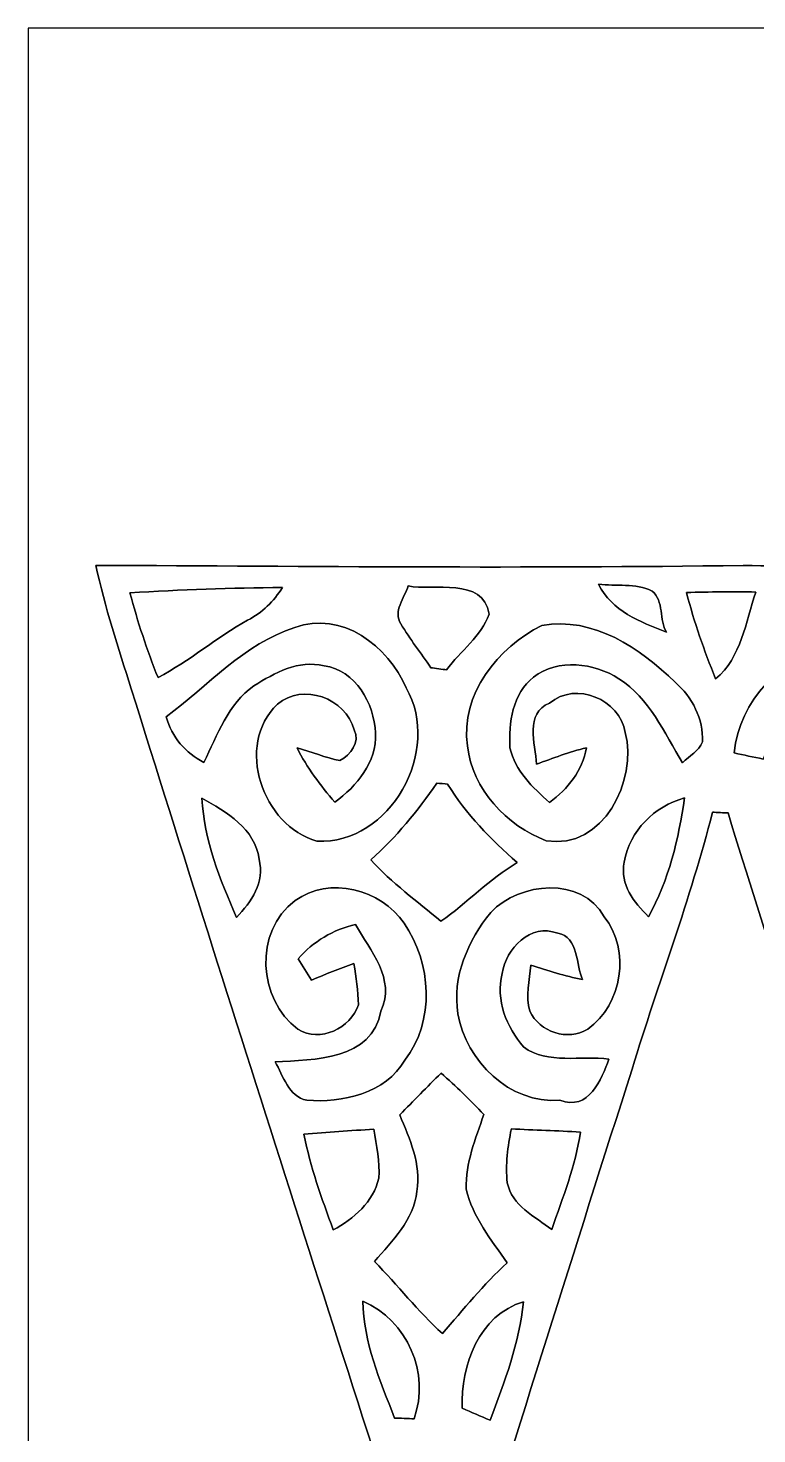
# Model space of a CAD drawing. Header units: centimetres. Extents: x -16.8 to 16.8, y -16.7 to 16.7.
# Drawn here: x -16.77 to -11.6, y 6.68 to 16.67 of the extents above; entities that cross this region are included whole.
import ezdxf

# ---------------------------------------------------------------- set-up
doc = ezdxf.new("R2010")
doc.units = ezdxf.units.CM
doc.header["$MEASUREMENT"] = 0
doc.layers.add('Layer 1', color=7, linetype='Continuous')

msp = doc.modelspace()

# ---------------------------------------------------------------- linework, layer by layer
at = {"layer": 'Layer 1', "color": 7}
for points, knots in [([(-16.77458, 16.66875), (-16.77458, 16.66875), (16.77458, 16.66875), (16.77458, 16.66875), (16.77458, 16.66875), (16.77458, 16.66875), (16.77458, -16.66875), (16.77458, -16.66875), (16.77458, -16.66875), (16.77458, -16.66875), (-16.77458, -16.66875), (-16.77458, -16.66875), (-16.77458, -16.66875), (-16.77458, -16.66875), (-16.77458, 16.66875), (-16.77458, 16.66875), (-16.77458, 16.66875), (-16.77458, 16.66875), (-16.77458, 16.66875), (-16.77458, 16.66875)], [0, 0, 0, 0, 0.1666667, 0.1666667, 0.1666667, 0.1666667, 0.3333333, 0.3333333, 0.3333333, 0.3333333, 0.5, 0.5, 0.5, 0.5, 0.6666667, 0.6666667, 0.6666667, 0.6666667, 1, 1, 1, 1]), ([(-7.87294, 12.85593), (-8.47725, 12.84817), (-9.08121, 12.80724), (-9.68481, 12.84817), (-9.68481, 12.84817), (-10.35509, 12.82629), (-11.02536, 12.84182), (-11.69529, 12.84993), (-11.69529, 12.84993), (-13.22881, 12.82912), (-14.76163, 12.84358), (-16.29481, 12.85099), (-16.29481, 12.85099), (-16.22743, 12.55395), (-16.135, 12.26326), (-16.04222, 11.97328), (-16.04222, 11.97328), (-15.32255, 9.66964), (-14.58489, 7.37235), (-13.84441, 5.07541), (-13.84441, 5.07541), (-13.78162, 5.19359), (-13.74105, 5.32201), (-13.69907, 5.4483), (-13.69907, 5.4483), (-13.28561, 6.72006), (-12.89368, 7.99818), (-12.48481, 9.27135), (-12.48481, 9.27135), (-12.29924, 9.88131), (-12.07135, 10.47821), (-11.91366, 11.09663), (-11.91366, 11.09663), (-11.88579, 11.09521), (-11.83076, 11.09274), (-11.80324, 11.09133), (-11.80324, 11.09133), (-11.53724, 10.2048), (-11.23139, 9.33132), (-10.96186, 8.4455), (-10.96186, 8.4455), (-10.6172, 7.33002), (-10.23514, 6.22512), (-9.92293, 5.10011), (-9.92293, 5.10011), (-9.90036, 5.10011), (-9.8552, 5.10011), (-9.83262, 5.10046), (-9.83262, 5.10046), (-9.24807, 7.11129), (-8.5531, 9.08826), (-7.95126, 11.09416), (-7.95126, 11.09416), (-7.92551, 11.09451), (-7.87365, 11.09451), (-7.84789, 11.09486), (-7.84789, 11.09486), (-7.34624, 9.54546), (-6.86118, 7.99042), (-6.36799, 6.43819), (-6.36799, 6.43819), (-6.23429, 5.99264), (-6.05543, 5.55978), (-5.969, 5.10081), (-5.969, 5.10081), (-5.94607, 5.10046), (-5.90091, 5.10011), (-5.87798, 5.10011), (-5.87798, 5.10011), (-5.39115, 6.78533), (-4.80307, 8.43915), (-4.29683, 10.11872), (-4.29683, 10.11872), (-4.19206, 10.46127), (-4.07882, 10.80206), (-3.93347, 11.13014), (-3.93347, 11.13014), (-3.70734, 10.64225), (-3.5874, 10.11555), (-3.41418, 9.60861), (-3.41418, 9.60861), (-2.95451, 8.09942), (-2.43523, 6.60929), (-1.98543, 5.09764), (-1.98543, 5.09764), (-1.96462, 5.0987), (-1.92264, 5.10081), (-1.90147, 5.10187), (-1.90147, 5.10187), (-1.81081, 5.55872), (-1.65418, 5.99757), (-1.50107, 6.43608), (-1.50107, 6.43608), (-1.01318, 7.98407), (-0.52211, 9.53064), (-0.03457, 11.07863), (-0.03457, 11.07863), (0.00423, 11.08498), (0.04339, 11.09098), (0.08255, 11.09698), (0.08255, 11.09698), (0.67874, 9.08826), (1.37336, 7.10988), (1.96815, 5.10046), (1.96815, 5.10046), (1.98896, 5.10046), (2.02988, 5.10081), (2.05034, 5.10081), (2.05034, 5.10081), (2.18899, 5.71112), (2.42358, 6.29356), (2.60174, 6.89257), (2.60174, 6.89257), (3.03071, 8.29804), (3.50097, 9.69045), (3.92959, 11.09592), (3.92959, 11.09592), (3.95676, 11.09486), (4.01108, 11.0931), (4.03825, 11.09204), (4.03825, 11.09204), (4.65455, 9.09179), (5.32765, 7.10847), (5.91996, 5.10117), (5.91996, 5.10117), (5.94113, 5.10117), (5.98276, 5.10081), (6.00393, 5.10081), (6.00393, 5.10081), (6.59059, 7.11059), (7.28733, 9.08685), (7.88564, 11.0931), (7.88564, 11.0931), (7.91104, 11.09274), (7.96219, 11.09239), (7.98759, 11.09239), (7.98759, 11.09239), (8.5725, 9.32427), (9.10625, 7.53921), (9.69045, 5.77074), (9.69045, 5.77074), (9.76806, 5.55237), (9.81886, 5.32624), (9.87107, 5.10011), (9.87107, 5.10011), (9.89224, 5.10046), (9.93493, 5.10117), (9.95609, 5.10152), (9.95609, 5.10152), (10.56146, 7.10706), (11.24656, 9.08861), (11.84381, 11.09663), (11.84381, 11.09663), (11.88156, 11.09098), (11.92001, 11.08498), (11.95881, 11.07863), (11.95881, 11.07863), (12.59417, 9.07274), (13.22035, 7.06296), (13.8811, 5.06518), (13.8811, 5.06518), (14.63534, 7.32719), (15.33631, 9.60684), (16.06021, 11.87838), (16.06021, 11.87838), (16.15581, 12.20999), (16.31209, 12.52714), (16.33714, 12.87568), (16.33714, 12.87568), (16.25212, 12.86157), (16.16745, 12.84499), (16.08173, 12.84429), (16.08173, 12.84429), (14.00845, 12.84922), (11.93447, 12.82665), (9.8612, 12.84534), (9.8612, 12.84534), (8.88541, 12.82488), (7.90892, 12.86651), (6.93314, 12.83017), (6.93314, 12.83017), (6.25546, 12.87286), (5.57883, 12.80654), (4.90149, 12.84358), (4.90149, 12.84358), (4.01955, 12.86651), (3.13725, 12.81818), (2.25566, 12.84534), (2.25566, 12.84534), (0.66358, 12.82136), (-0.93028, 12.86439), (-2.52236, 12.83017), (-2.52236, 12.83017), (-4.30601, 12.87321), (-6.08965, 12.8083), (-7.87294, 12.85593), (-7.87294, 12.85593), (-7.87294, 12.85593), (-7.87294, 12.85593), (-7.87294, 12.85593)], [0, 0, 0, 0, 0.0196078, 0.0196078, 0.0196078, 0.0196078, 0.0392157, 0.0392157, 0.0392157, 0.0392157, 0.0588235, 0.0588235, 0.0588235, 0.0588235, 0.0784314, 0.0784314, 0.0784314, 0.0784314, 0.0980392, 0.0980392, 0.0980392, 0.0980392, 0.1176471, 0.1176471, 0.1176471, 0.1176471, 0.1372549, 0.1372549, 0.1372549, 0.1372549, 0.1568627, 0.1568627, 0.1568627, 0.1568627, 0.1764706, 0.1764706, 0.1764706, 0.1764706, 0.1960784, 0.1960784, 0.1960784, 0.1960784, 0.2156863, 0.2156863, 0.2156863, 0.2156863, 0.2352941, 0.2352941, 0.2352941, 0.2352941, 0.254902, 0.254902, 0.254902, 0.254902, 0.2745098, 0.2745098, 0.2745098, 0.2745098, 0.2941176, 0.2941176, 0.2941176, 0.2941176, 0.3137255, 0.3137255, 0.3137255, 0.3137255, 0.3333333, 0.3333333, 0.3333333, 0.3333333, 0.3529412, 0.3529412, 0.3529412, 0.3529412, 0.372549, 0.372549, 0.372549, 0.372549, 0.3921569, 0.3921569, 0.3921569, 0.3921569, 0.4117647, 0.4117647, 0.4117647, 0.4117647, 0.4313725, 0.4313725, 0.4313725, 0.4313725, 0.4509804, 0.4509804, 0.4509804, 0.4509804, 0.4705882, 0.4705882, 0.4705882, 0.4705882, 0.4901961, 0.4901961, 0.4901961, 0.4901961, 0.5098039, 0.5098039, 0.5098039, 0.5098039, 0.5294118, 0.5294118, 0.5294118, 0.5294118, 0.5490196, 0.5490196, 0.5490196, 0.5490196, 0.5686275, 0.5686275, 0.5686275, 0.5686275, 0.5882353, 0.5882353, 0.5882353, 0.5882353, 0.6078431, 0.6078431, 0.6078431, 0.6078431, 0.627451, 0.627451, 0.627451, 0.627451, 0.6470588, 0.6470588, 0.6470588, 0.6470588, 0.6666667, 0.6666667, 0.6666667, 0.6666667, 0.6862745, 0.6862745, 0.6862745, 0.6862745, 0.7058824, 0.7058824, 0.7058824, 0.7058824, 0.7254902, 0.7254902, 0.7254902, 0.7254902, 0.745098, 0.745098, 0.745098, 0.745098, 0.7647059, 0.7647059, 0.7647059, 0.7647059, 0.7843137, 0.7843137, 0.7843137, 0.7843137, 0.8039216, 0.8039216, 0.8039216, 0.8039216, 0.8235294, 0.8235294, 0.8235294, 0.8235294, 0.8431373, 0.8431373, 0.8431373, 0.8431373, 0.8627451, 0.8627451, 0.8627451, 0.8627451, 0.8823529, 0.8823529, 0.8823529, 0.8823529, 0.9019608, 0.9019608, 0.9019608, 0.9019608, 0.9215686, 0.9215686, 0.9215686, 0.9215686, 0.9411765, 0.9411765, 0.9411765, 0.9411765, 0.9607843, 0.9607843, 0.9607843, 0.9607843, 1, 1, 1, 1]), ([(-16.05174, 12.65555), (-15.6912, 12.67883), (-15.32996, 12.69083), (-14.96871, 12.69365), (-14.96871, 12.69365), (-15.03045, 12.59664), (-15.11124, 12.51232), (-15.21566, 12.46152), (-15.21566, 12.46152), (-15.43544, 12.33699), (-15.62911, 12.17189), (-15.85207, 12.05336), (-15.85207, 12.05336), (-15.93144, 12.2495), (-15.99636, 12.45129), (-16.05174, 12.65555)], [0, 0, 0, 0, 0.2, 0.2, 0.2, 0.2, 0.4, 0.4, 0.4, 0.4, 0.6, 0.6, 0.6, 0.6, 1, 1, 1, 1]), ([(-14.07478, 12.70459), (-13.89839, 12.66684), (-13.54173, 12.77161), (-13.50081, 12.50491), (-13.50081, 12.50491), (-13.55549, 12.34793), (-13.70506, 12.24104), (-13.80243, 12.10874), (-13.80243, 12.10874), (-13.8303, 12.11227), (-13.88639, 12.11933), (-13.91426, 12.12321), (-13.91426, 12.12321), (-13.98446, 12.22763), (-14.06349, 12.32606), (-14.12663, 12.43506), (-14.12663, 12.43506), (-14.18555, 12.52396), (-14.10229, 12.61957), (-14.07478, 12.70459)], [0, 0, 0, 0, 0.1666667, 0.1666667, 0.1666667, 0.1666667, 0.3333333, 0.3333333, 0.3333333, 0.3333333, 0.5, 0.5, 0.5, 0.5, 0.6666667, 0.6666667, 0.6666667, 0.6666667, 1, 1, 1, 1]), ([(-12.72293, 12.71693), (-12.60052, 12.70071), (-12.45976, 12.72575), (-12.34299, 12.6686), (-12.34299, 12.6686), (-12.25691, 12.60052), (-12.2936, 12.45799), (-12.24068, 12.3765), (-12.24068, 12.3765), (-12.42766, 12.44776), (-12.6305, 12.52537), (-12.72293, 12.71693)], [0, 0, 0, 0, 0.25, 0.25, 0.25, 0.25, 0.5, 0.5, 0.5, 0.5, 1, 1, 1, 1]), ([(-12.09887, 12.65802), (-11.93483, 12.66225), (-11.77078, 12.66437), (-11.60674, 12.66155), (-11.60674, 12.66155), (-11.67977, 12.44706), (-11.70834, 12.19764), (-11.89179, 12.04419), (-11.89179, 12.04419), (-11.97363, 12.24421), (-12.04489, 12.44882), (-12.09887, 12.65802)], [0, 0, 0, 0, 0.25, 0.25, 0.25, 0.25, 0.5, 0.5, 0.5, 0.5, 1, 1, 1, 1]), ([(-14.88087, 12.40931), (-14.54679, 12.53314), (-14.21624, 12.27737), (-14.08994, 11.97963), (-14.08994, 11.97963), (-13.83312, 11.53724), (-14.20283, 10.86309), (-14.72318, 10.89131), (-14.72318, 10.89131), (-15.10983, 10.99785), (-15.30879, 11.57358), (-15.00399, 11.86392), (-15.00399, 11.86392), (-14.82266, 12.01984), (-14.51963, 11.9059), (-14.45789, 11.68224), (-14.45789, 11.68224), (-14.41697, 11.59263), (-14.48364, 11.50549), (-14.5602, 11.46422), (-14.5602, 11.46422), (-14.66462, 11.48292), (-14.76269, 11.52666), (-14.86464, 11.55453), (-14.86464, 11.55453), (-14.79409, 11.41307), (-14.69849, 11.28712), (-14.59689, 11.16718), (-14.59689, 11.16718), (-14.43849, 11.28466), (-14.30055, 11.44693), (-14.30655, 11.65966), (-14.30655, 11.65966), (-14.31819, 11.8678), (-14.44696, 12.10733), (-14.67273, 12.13661), (-14.67273, 12.13661), (-14.85512, 12.18212), (-15.02339, 12.08617), (-15.17156, 11.9955), (-15.17156, 11.9955), (-15.35324, 11.86392), (-15.43262, 11.6459), (-15.52575, 11.45081), (-15.52575, 11.45081), (-15.65593, 11.51784), (-15.75435, 11.62932), (-15.79351, 11.77361), (-15.79351, 11.77361), (-15.5, 11.9948), (-15.24, 12.29395), (-14.88087, 12.40931)], [0, 0, 0, 0, 0.0714286, 0.0714286, 0.0714286, 0.0714286, 0.1428571, 0.1428571, 0.1428571, 0.1428571, 0.2142857, 0.2142857, 0.2142857, 0.2142857, 0.2857143, 0.2857143, 0.2857143, 0.2857143, 0.3571429, 0.3571429, 0.3571429, 0.3571429, 0.4285714, 0.4285714, 0.4285714, 0.4285714, 0.5, 0.5, 0.5, 0.5, 0.5714286, 0.5714286, 0.5714286, 0.5714286, 0.6428571, 0.6428571, 0.6428571, 0.6428571, 0.7142857, 0.7142857, 0.7142857, 0.7142857, 0.7857143, 0.7857143, 0.7857143, 0.7857143, 0.8571429, 0.8571429, 0.8571429, 0.8571429, 1, 1, 1, 1]), ([(-13.12721, 12.42377), (-12.75715, 12.48974), (-12.43048, 12.26185), (-12.17965, 12.0202), (-12.17965, 12.0202), (-12.0583, 11.91683), (-11.97786, 11.75703), (-11.98527, 11.59651), (-11.98527, 11.59651), (-12.01314, 11.53266), (-12.07699, 11.49491), (-12.12603, 11.44834), (-12.12603, 11.44834), (-12.25691, 11.66036), (-12.36169, 11.90696), (-12.57864, 12.0456), (-12.57864, 12.0456), (-12.75715, 12.15743), (-13.01044, 12.19094), (-13.18472, 12.05547), (-13.18472, 12.05547), (-13.33606, 11.94117), (-13.36146, 11.72951), (-13.35299, 11.55418), (-13.35299, 11.55418), (-13.3163, 11.3919), (-13.19107, 11.2716), (-13.07077, 11.16542), (-13.07077, 11.16542), (-12.94377, 11.26384), (-12.83547, 11.39084), (-12.80971, 11.55488), (-12.80971, 11.55488), (-12.93107, 11.52596), (-13.04749, 11.48045), (-13.16426, 11.43741), (-13.16426, 11.43741), (-13.17166, 11.58663), (-13.25139, 11.79795), (-13.07112, 11.87238), (-13.07112, 11.87238), (-12.87992, 12.03007), (-12.57618, 11.89743), (-12.53384, 11.66424), (-12.53384, 11.66424), (-12.446, 11.32381), (-12.69048, 10.8264), (-13.09476, 10.89413), (-13.09476, 10.89413), (-13.37522, 11.00102), (-13.62181, 11.2589), (-13.65391, 11.56758), (-13.65391, 11.56758), (-13.70718, 11.932), (-13.43589, 12.27032), (-13.12721, 12.42377)], [0, 0, 0, 0, 0.0666667, 0.0666667, 0.0666667, 0.0666667, 0.1333333, 0.1333333, 0.1333333, 0.1333333, 0.2, 0.2, 0.2, 0.2, 0.2666667, 0.2666667, 0.2666667, 0.2666667, 0.3333333, 0.3333333, 0.3333333, 0.3333333, 0.4, 0.4, 0.4, 0.4, 0.4666667, 0.4666667, 0.4666667, 0.4666667, 0.5333333, 0.5333333, 0.5333333, 0.5333333, 0.6, 0.6, 0.6, 0.6, 0.6666667, 0.6666667, 0.6666667, 0.6666667, 0.7333333, 0.7333333, 0.7333333, 0.7333333, 0.8, 0.8, 0.8, 0.8, 0.8666667, 0.8666667, 0.8666667, 0.8666667, 1, 1, 1, 1]), ([(-11.10015, 12.33664), (-10.89413, 12.44212), (-10.61332, 12.49468), (-10.42388, 12.33064), (-10.42388, 12.33064), (-10.20621, 12.17718), (-10.05734, 11.92671), (-10.03723, 11.65966), (-10.03723, 11.65966), (-10.06475, 11.39613), (-10.1787, 11.1185), (-10.4267, 10.99185), (-10.4267, 10.99185), (-10.5985, 10.83381), (-10.89166, 10.87508), (-11.02642, 11.05782), (-11.02642, 11.05782), (-11.14319, 11.22574), (-11.2395, 11.43953), (-11.18941, 11.64802), (-11.18941, 11.64802), (-11.12379, 11.77361), (-11.03806, 11.93094), (-10.87861, 11.93553), (-10.87861, 11.93553), (-10.73503, 11.94153), (-10.55617, 11.87168), (-10.52442, 11.71575), (-10.52442, 11.71575), (-10.52477, 11.62297), (-10.53112, 11.52948), (-10.54206, 11.43741), (-10.54206, 11.43741), (-10.65918, 11.48045), (-10.77524, 11.52596), (-10.89695, 11.55488), (-10.89695, 11.55488), (-10.8712, 11.39084), (-10.7629, 11.26384), (-10.6359, 11.16577), (-10.6359, 11.16577), (-10.51983, 11.2649), (-10.41153, 11.3792), (-10.35544, 11.52384), (-10.35544, 11.52384), (-10.32122, 11.72139), (-10.39354, 11.93765), (-10.53747, 12.07558), (-10.53747, 12.07558), (-10.72409, 12.20505), (-10.99714, 12.14896), (-11.16436, 12.01067), (-11.16436, 12.01067), (-11.37497, 11.90202), (-11.46281, 11.67659), (-11.55524, 11.47445), (-11.55524, 11.47445), (-11.62368, 11.48856), (-11.69176, 11.50302), (-11.75985, 11.51784), (-11.75985, 11.51784), (-11.72774, 11.90025), (-11.41483, 12.16307), (-11.10015, 12.33664)], [0, 0, 0, 0, 0.0588235, 0.0588235, 0.0588235, 0.0588235, 0.1176471, 0.1176471, 0.1176471, 0.1176471, 0.1764706, 0.1764706, 0.1764706, 0.1764706, 0.2352941, 0.2352941, 0.2352941, 0.2352941, 0.2941176, 0.2941176, 0.2941176, 0.2941176, 0.3529412, 0.3529412, 0.3529412, 0.3529412, 0.4117647, 0.4117647, 0.4117647, 0.4117647, 0.4705882, 0.4705882, 0.4705882, 0.4705882, 0.5294118, 0.5294118, 0.5294118, 0.5294118, 0.5882353, 0.5882353, 0.5882353, 0.5882353, 0.6470588, 0.6470588, 0.6470588, 0.6470588, 0.7058824, 0.7058824, 0.7058824, 0.7058824, 0.7647059, 0.7647059, 0.7647059, 0.7647059, 0.8235294, 0.8235294, 0.8235294, 0.8235294, 0.8823529, 0.8823529, 0.8823529, 0.8823529, 1, 1, 1, 1]), ([(-13.87122, 11.30265), (-13.85217, 11.30124), (-13.81407, 11.29841), (-13.79502, 11.297), (-13.79502, 11.297), (-13.66414, 11.08251), (-13.48881, 10.9033), (-13.30113, 10.73926), (-13.30113, 10.73926), (-13.49798, 10.62143), (-13.65673, 10.45351), (-13.84265, 10.32157), (-13.84265, 10.32157), (-14.01198, 10.46162), (-14.19119, 10.59603), (-14.34077, 10.75761), (-14.34077, 10.75761), (-14.16121, 10.91847), (-14.00951, 11.1058), (-13.87122, 11.30265)], [0, 0, 0, 0, 0.1666667, 0.1666667, 0.1666667, 0.1666667, 0.3333333, 0.3333333, 0.3333333, 0.3333333, 0.5, 0.5, 0.5, 0.5, 0.6666667, 0.6666667, 0.6666667, 0.6666667, 1, 1, 1, 1]), ([(-15.53986, 11.19576), (-15.36735, 11.09945), (-15.16133, 10.97915), (-15.13487, 10.7629), (-15.13487, 10.7629), (-15.08936, 10.5985), (-15.19167, 10.45951), (-15.29468, 10.34803), (-15.29468, 10.34803), (-15.4111, 10.61896), (-15.5254, 10.89695), (-15.53986, 11.19576)], [0, 0, 0, 0, 0.25, 0.25, 0.25, 0.25, 0.5, 0.5, 0.5, 0.5, 1, 1, 1, 1]), ([(-12.54054, 10.74173), (-12.5028, 10.96716), (-12.32676, 11.13755), (-12.11227, 11.19823), (-12.11227, 11.19823), (-12.15425, 10.90718), (-12.22446, 10.61297), (-12.36874, 10.35403), (-12.36874, 10.35403), (-12.47211, 10.45598), (-12.57406, 10.58157), (-12.54054, 10.74173)], [0, 0, 0, 0, 0.25, 0.25, 0.25, 0.25, 0.5, 0.5, 0.5, 0.5, 1, 1, 1, 1]), ([(-14.87876, 10.46833), (-14.63499, 10.64542), (-14.27057, 10.55229), (-14.10441, 10.30781), (-14.10441, 10.30781), (-13.91073, 10.02912), (-13.88251, 9.61037), (-14.09947, 9.33485), (-14.09947, 9.33485), (-14.23494, 9.09708), (-14.54468, 9.02935), (-14.79621, 9.04981), (-14.79621, 9.04981), (-14.92568, 9.07556), (-14.96413, 9.2262), (-15.02022, 9.32251), (-15.02022, 9.32251), (-14.74682, 9.33697), (-14.32983, 9.33591), (-14.26916, 9.68375), (-14.26916, 9.68375), (-14.16156, 9.91094), (-14.34641, 10.1152), (-14.44907, 10.29829), (-14.44907, 10.29829), (-14.60888, 10.26301), (-14.74999, 10.17729), (-14.85653, 10.05522), (-14.85653, 10.05522), (-14.82513, 10.00478), (-14.79338, 9.95398), (-14.76163, 9.90353), (-14.76163, 9.90353), (-14.6625, 9.94516), (-14.56267, 9.98537), (-14.46107, 10.02065), (-14.46107, 10.02065), (-14.4459, 9.92399), (-14.43002, 9.82733), (-14.42932, 9.72891), (-14.42932, 9.72891), (-14.48223, 9.56275), (-14.70201, 9.45409), (-14.85794, 9.55463), (-14.85794, 9.55463), (-15.14369, 9.76559), (-15.17297, 10.24819), (-14.87876, 10.46833)], [0, 0, 0, 0, 0.0769231, 0.0769231, 0.0769231, 0.0769231, 0.1538462, 0.1538462, 0.1538462, 0.1538462, 0.2307692, 0.2307692, 0.2307692, 0.2307692, 0.3076923, 0.3076923, 0.3076923, 0.3076923, 0.3846154, 0.3846154, 0.3846154, 0.3846154, 0.4615385, 0.4615385, 0.4615385, 0.4615385, 0.5384615, 0.5384615, 0.5384615, 0.5384615, 0.6153846, 0.6153846, 0.6153846, 0.6153846, 0.6923077, 0.6923077, 0.6923077, 0.6923077, 0.7692308, 0.7692308, 0.7692308, 0.7692308, 0.8461538, 0.8461538, 0.8461538, 0.8461538, 1, 1, 1, 1]), ([(-13.48881, 10.38507), (-13.28173, 10.60097), (-12.84534, 10.64366), (-12.68307, 10.35367), (-12.68307, 10.35367), (-12.49327, 10.11343), (-12.55466, 9.73349), (-12.79984, 9.55499), (-12.79984, 9.55499), (-12.94059, 9.4675), (-13.14379, 9.53417), (-13.21153, 9.68269), (-13.21153, 9.68269), (-13.24398, 9.78888), (-13.21294, 9.90247), (-13.20447, 10.01042), (-13.20447, 10.01042), (-13.08347, 9.97197), (-12.96247, 9.93069), (-12.83723, 9.90776), (-12.83723, 9.90776), (-12.88274, 10.00442), (-12.86334, 10.21327), (-13.01327, 10.23655), (-13.01327, 10.23655), (-13.20729, 10.31134), (-13.38121, 10.12684), (-13.40697, 9.9508), (-13.40697, 9.9508), (-13.45741, 9.76277), (-13.37522, 9.56945), (-13.25563, 9.42834), (-13.25563, 9.42834), (-13.08276, 9.30204), (-12.84676, 9.36907), (-12.64955, 9.3412), (-12.64955, 9.3412), (-12.70423, 9.19939), (-12.78855, 8.97043), (-12.99951, 9.04981), (-12.99951, 9.04981), (-13.35511, 9.0237), (-13.66449, 9.32709), (-13.72164, 9.66399), (-13.72164, 9.66399), (-13.76609, 9.9254), (-13.64933, 10.18575), (-13.48881, 10.38507)], [0, 0, 0, 0, 0.0769231, 0.0769231, 0.0769231, 0.0769231, 0.1538462, 0.1538462, 0.1538462, 0.1538462, 0.2307692, 0.2307692, 0.2307692, 0.2307692, 0.3076923, 0.3076923, 0.3076923, 0.3076923, 0.3846154, 0.3846154, 0.3846154, 0.3846154, 0.4615385, 0.4615385, 0.4615385, 0.4615385, 0.5384615, 0.5384615, 0.5384615, 0.5384615, 0.6153846, 0.6153846, 0.6153846, 0.6153846, 0.6923077, 0.6923077, 0.6923077, 0.6923077, 0.7692308, 0.7692308, 0.7692308, 0.7692308, 0.8461538, 0.8461538, 0.8461538, 0.8461538, 1, 1, 1, 1]), ([(-14.13475, 8.94644), (-14.03738, 9.04522), (-13.94072, 9.14471), (-13.84229, 9.24242), (-13.84229, 9.24242), (-13.7354, 9.15035), (-13.63451, 9.05157), (-13.53785, 8.94891), (-13.53785, 8.94891), (-13.59535, 8.77641), (-13.67049, 8.60425), (-13.66308, 8.41834), (-13.66308, 8.41834), (-13.61934, 8.22007), (-13.48493, 8.05815), (-13.37169, 7.89446), (-13.37169, 7.89446), (-13.53961, 7.7403), (-13.68425, 7.56426), (-13.83242, 7.3914), (-13.83242, 7.3914), (-14.00528, 7.55015), (-14.15098, 7.73642), (-14.31502, 7.90434), (-14.31502, 7.90434), (-14.18766, 8.05004), (-14.03597, 8.19961), (-14.01339, 8.40246), (-14.01339, 8.40246), (-13.98058, 8.59578), (-14.06596, 8.77323), (-14.13475, 8.94644)], [0, 0, 0, 0, 0.1111111, 0.1111111, 0.1111111, 0.1111111, 0.2222222, 0.2222222, 0.2222222, 0.2222222, 0.3333333, 0.3333333, 0.3333333, 0.3333333, 0.4444444, 0.4444444, 0.4444444, 0.4444444, 0.5555556, 0.5555556, 0.5555556, 0.5555556, 0.6666667, 0.6666667, 0.6666667, 0.6666667, 0.7777778, 0.7777778, 0.7777778, 0.7777778, 1, 1, 1, 1]), ([(-14.81596, 8.80957), (-14.65051, 8.82297), (-14.4847, 8.8332), (-14.31925, 8.84414), (-14.31925, 8.84414), (-14.30302, 8.72843), (-14.2748, 8.61201), (-14.28397, 8.49489), (-14.28397, 8.49489), (-14.32278, 8.32802), (-14.46213, 8.20702), (-14.60712, 8.12871), (-14.60712, 8.12871), (-14.69002, 8.35131), (-14.7701, 8.57567), (-14.81596, 8.80957)], [0, 0, 0, 0, 0.2, 0.2, 0.2, 0.2, 0.4, 0.4, 0.4, 0.4, 0.6, 0.6, 0.6, 0.6, 1, 1, 1, 1]), ([(-13.34276, 8.8459), (-13.17978, 8.83885), (-13.01609, 8.8325), (-12.8524, 8.82368), (-12.8524, 8.82368), (-12.88733, 8.58414), (-12.97764, 8.35836), (-13.0556, 8.13047), (-13.0556, 8.13047), (-13.17484, 8.22396), (-13.33994, 8.30121), (-13.37134, 8.46384), (-13.37134, 8.46384), (-13.38545, 8.59261), (-13.36922, 8.72031), (-13.34276, 8.8459)], [0, 0, 0, 0, 0.2, 0.2, 0.2, 0.2, 0.4, 0.4, 0.4, 0.4, 0.6, 0.6, 0.6, 0.6, 1, 1, 1, 1]), ([(-14.39757, 7.62141), (-14.08007, 7.4863), (-13.91779, 7.11024), (-14.03385, 6.78603), (-14.03385, 6.78603), (-14.06843, 6.78744), (-14.13757, 6.78991), (-14.17214, 6.79132), (-14.17214, 6.79132), (-14.27656, 7.05873), (-14.39228, 7.32966), (-14.39757, 7.62141)], [0, 0, 0, 0, 0.25, 0.25, 0.25, 0.25, 0.5, 0.5, 0.5, 0.5, 1, 1, 1, 1]), ([(-13.69166, 6.86153), (-13.70506, 7.16527), (-13.57101, 7.52263), (-13.25704, 7.61824), (-13.25704, 7.61824), (-13.28385, 7.32543), (-13.39215, 7.04921), (-13.49375, 6.7758), (-13.49375, 6.7758), (-13.56007, 6.80367), (-13.62604, 6.8326), (-13.69166, 6.86153)], [0, 0, 0, 0, 0.25, 0.25, 0.25, 0.25, 0.5, 0.5, 0.5, 0.5, 1, 1, 1, 1])]:
    msp.add_open_spline(points, degree=3, knots=knots, dxfattribs=at)
at = {"layer": 'Layer 1', "color": 252}
for points, knots in [([(-7.87294, 12.85593), (-6.08965, 12.8083), (-4.30601, 12.87321), (-2.52236, 12.83017), (-2.52236, 12.83017), (-0.93028, 12.86439), (0.66358, 12.82136), (2.25566, 12.84534), (2.25566, 12.84534), (3.13725, 12.81818), (4.01955, 12.86651), (4.90149, 12.84358), (4.90149, 12.84358), (5.57883, 12.80654), (6.25546, 12.87286), (6.93314, 12.83017), (6.93314, 12.83017), (7.90892, 12.86651), (8.88541, 12.82488), (9.8612, 12.84534), (9.8612, 12.84534), (11.93447, 12.82665), (14.00845, 12.84922), (16.08173, 12.84429), (16.08173, 12.84429), (16.16745, 12.84499), (16.25212, 12.86157), (16.33714, 12.87568), (16.33714, 12.87568), (16.31209, 12.52714), (16.15581, 12.20999), (16.06021, 11.87838), (16.06021, 11.87838), (15.33631, 9.60684), (14.63534, 7.32719), (13.8811, 5.06518), (13.8811, 5.06518), (13.22035, 7.06296), (12.59417, 9.07274), (11.95881, 11.07863), (11.95881, 11.07863), (11.92001, 11.08498), (11.88156, 11.09098), (11.84381, 11.09663), (11.84381, 11.09663), (11.24656, 9.08861), (10.56146, 7.10706), (9.95609, 5.10152), (9.95609, 5.10152), (9.93493, 5.10117), (9.89224, 5.10046), (9.87107, 5.10011), (9.87107, 5.10011), (9.81886, 5.32624), (9.76806, 5.55237), (9.69045, 5.77074), (9.69045, 5.77074), (9.10625, 7.53921), (8.5725, 9.32427), (7.98759, 11.09239), (7.98759, 11.09239), (7.96219, 11.09239), (7.91104, 11.09274), (7.88564, 11.0931), (7.88564, 11.0931), (7.28733, 9.08685), (6.59059, 7.11059), (6.00393, 5.10081), (6.00393, 5.10081), (5.98276, 5.10081), (5.94113, 5.10117), (5.91996, 5.10117), (5.91996, 5.10117), (5.32765, 7.10847), (4.65455, 9.09179), (4.03825, 11.09204), (4.03825, 11.09204), (4.01108, 11.0931), (3.95676, 11.09486), (3.92959, 11.09592), (3.92959, 11.09592), (3.50097, 9.69045), (3.03071, 8.29804), (2.60174, 6.89257), (2.60174, 6.89257), (2.42358, 6.29356), (2.18899, 5.71112), (2.05034, 5.10081), (2.05034, 5.10081), (2.02988, 5.10081), (1.98896, 5.10046), (1.96815, 5.10046), (1.96815, 5.10046), (1.37336, 7.10988), (0.67874, 9.08826), (0.08255, 11.09698), (0.08255, 11.09698), (0.04339, 11.09098), (0.00423, 11.08498), (-0.03457, 11.07863), (-0.03457, 11.07863), (-0.52211, 9.53064), (-1.01318, 7.98407), (-1.50107, 6.43608), (-1.50107, 6.43608), (-1.65418, 5.99757), (-1.81081, 5.55872), (-1.90147, 5.10187), (-1.90147, 5.10187), (-1.92264, 5.10081), (-1.96462, 5.0987), (-1.98543, 5.09764), (-1.98543, 5.09764), (-2.43523, 6.60929), (-2.95451, 8.09942), (-3.41418, 9.60861), (-3.41418, 9.60861), (-3.5874, 10.11555), (-3.70734, 10.64225), (-3.93347, 11.13014), (-3.93347, 11.13014), (-4.07882, 10.80206), (-4.19206, 10.46127), (-4.29683, 10.11872), (-4.29683, 10.11872), (-4.80307, 8.43915), (-5.39115, 6.78533), (-5.87798, 5.10011), (-5.87798, 5.10011), (-5.90091, 5.10011), (-5.94607, 5.10046), (-5.969, 5.10081), (-5.969, 5.10081), (-6.05543, 5.55978), (-6.23429, 5.99264), (-6.36799, 6.43819), (-6.36799, 6.43819), (-6.86118, 7.99042), (-7.34624, 9.54546), (-7.84789, 11.09486), (-7.84789, 11.09486), (-7.87365, 11.09451), (-7.92551, 11.09451), (-7.95126, 11.09416), (-7.95126, 11.09416), (-8.5531, 9.08826), (-9.24807, 7.11129), (-9.83262, 5.10046), (-9.83262, 5.10046), (-9.8552, 5.10011), (-9.90036, 5.10011), (-9.92293, 5.10011), (-9.92293, 5.10011), (-10.23514, 6.22512), (-10.6172, 7.33002), (-10.96186, 8.4455), (-10.96186, 8.4455), (-11.23139, 9.33132), (-11.53724, 10.2048), (-11.80324, 11.09133), (-11.80324, 11.09133), (-11.83076, 11.09274), (-11.88579, 11.09521), (-11.91366, 11.09663), (-11.91366, 11.09663), (-12.07135, 10.47821), (-12.29924, 9.88131), (-12.48481, 9.27135), (-12.48481, 9.27135), (-12.89368, 7.99818), (-13.28561, 6.72006), (-13.69907, 5.4483), (-13.69907, 5.4483), (-13.74105, 5.32201), (-13.78162, 5.19359), (-13.84441, 5.07541), (-13.84441, 5.07541), (-14.58489, 7.37235), (-15.32255, 9.66964), (-16.04222, 11.97328), (-16.04222, 11.97328), (-16.135, 12.26326), (-16.22743, 12.55395), (-16.29481, 12.85099), (-16.29481, 12.85099), (-14.76163, 12.84358), (-13.22881, 12.82912), (-11.69529, 12.84993), (-11.69529, 12.84993), (-11.02536, 12.84182), (-10.35509, 12.82629), (-9.68481, 12.84817), (-9.68481, 12.84817), (-9.08121, 12.80724), (-8.47725, 12.84817), (-7.87294, 12.85593), (-7.87294, 12.85593), (-7.87294, 12.85593), (-7.87294, 12.85593), (-7.87294, 12.85593)], [0, 0, 0, 0, 0.0196078, 0.0196078, 0.0196078, 0.0196078, 0.0392157, 0.0392157, 0.0392157, 0.0392157, 0.0588235, 0.0588235, 0.0588235, 0.0588235, 0.0784314, 0.0784314, 0.0784314, 0.0784314, 0.0980392, 0.0980392, 0.0980392, 0.0980392, 0.1176471, 0.1176471, 0.1176471, 0.1176471, 0.1372549, 0.1372549, 0.1372549, 0.1372549, 0.1568627, 0.1568627, 0.1568627, 0.1568627, 0.1764706, 0.1764706, 0.1764706, 0.1764706, 0.1960784, 0.1960784, 0.1960784, 0.1960784, 0.2156863, 0.2156863, 0.2156863, 0.2156863, 0.2352941, 0.2352941, 0.2352941, 0.2352941, 0.254902, 0.254902, 0.254902, 0.254902, 0.2745098, 0.2745098, 0.2745098, 0.2745098, 0.2941176, 0.2941176, 0.2941176, 0.2941176, 0.3137255, 0.3137255, 0.3137255, 0.3137255, 0.3333333, 0.3333333, 0.3333333, 0.3333333, 0.3529412, 0.3529412, 0.3529412, 0.3529412, 0.372549, 0.372549, 0.372549, 0.372549, 0.3921569, 0.3921569, 0.3921569, 0.3921569, 0.4117647, 0.4117647, 0.4117647, 0.4117647, 0.4313725, 0.4313725, 0.4313725, 0.4313725, 0.4509804, 0.4509804, 0.4509804, 0.4509804, 0.4705882, 0.4705882, 0.4705882, 0.4705882, 0.4901961, 0.4901961, 0.4901961, 0.4901961, 0.5098039, 0.5098039, 0.5098039, 0.5098039, 0.5294118, 0.5294118, 0.5294118, 0.5294118, 0.5490196, 0.5490196, 0.5490196, 0.5490196, 0.5686275, 0.5686275, 0.5686275, 0.5686275, 0.5882353, 0.5882353, 0.5882353, 0.5882353, 0.6078431, 0.6078431, 0.6078431, 0.6078431, 0.627451, 0.627451, 0.627451, 0.627451, 0.6470588, 0.6470588, 0.6470588, 0.6470588, 0.6666667, 0.6666667, 0.6666667, 0.6666667, 0.6862745, 0.6862745, 0.6862745, 0.6862745, 0.7058824, 0.7058824, 0.7058824, 0.7058824, 0.7254902, 0.7254902, 0.7254902, 0.7254902, 0.745098, 0.745098, 0.745098, 0.745098, 0.7647059, 0.7647059, 0.7647059, 0.7647059, 0.7843137, 0.7843137, 0.7843137, 0.7843137, 0.8039216, 0.8039216, 0.8039216, 0.8039216, 0.8235294, 0.8235294, 0.8235294, 0.8235294, 0.8431373, 0.8431373, 0.8431373, 0.8431373, 0.8627451, 0.8627451, 0.8627451, 0.8627451, 0.8823529, 0.8823529, 0.8823529, 0.8823529, 0.9019608, 0.9019608, 0.9019608, 0.9019608, 0.9215686, 0.9215686, 0.9215686, 0.9215686, 0.9411765, 0.9411765, 0.9411765, 0.9411765, 0.9607843, 0.9607843, 0.9607843, 0.9607843, 1, 1, 1, 1]), ([(-16.05174, 12.65555), (-15.99636, 12.45129), (-15.93144, 12.2495), (-15.85207, 12.05336), (-15.85207, 12.05336), (-15.62911, 12.17189), (-15.43544, 12.33699), (-15.21566, 12.46152), (-15.21566, 12.46152), (-15.11124, 12.51232), (-15.03045, 12.59664), (-14.96871, 12.69365), (-14.96871, 12.69365), (-15.32996, 12.69083), (-15.6912, 12.67883), (-16.05174, 12.65555), (-16.05174, 12.65555), (-16.05174, 12.65555), (-16.05174, 12.65555), (-16.05174, 12.65555)], [0, 0, 0, 0, 0.1666667, 0.1666667, 0.1666667, 0.1666667, 0.3333333, 0.3333333, 0.3333333, 0.3333333, 0.5, 0.5, 0.5, 0.5, 0.6666667, 0.6666667, 0.6666667, 0.6666667, 1, 1, 1, 1]), ([(-14.07478, 12.70459), (-14.10229, 12.61957), (-14.18555, 12.52396), (-14.12663, 12.43506), (-14.12663, 12.43506), (-14.06349, 12.32606), (-13.98446, 12.22763), (-13.91426, 12.12321), (-13.91426, 12.12321), (-13.88639, 12.11933), (-13.8303, 12.11227), (-13.80243, 12.10874), (-13.80243, 12.10874), (-13.70506, 12.24104), (-13.55549, 12.34793), (-13.50081, 12.50491), (-13.50081, 12.50491), (-13.54173, 12.77161), (-13.89839, 12.66684), (-14.07478, 12.70459), (-14.07478, 12.70459), (-14.07478, 12.70459), (-14.07478, 12.70459), (-14.07478, 12.70459)], [0, 0, 0, 0, 0.1428571, 0.1428571, 0.1428571, 0.1428571, 0.2857143, 0.2857143, 0.2857143, 0.2857143, 0.4285714, 0.4285714, 0.4285714, 0.4285714, 0.5714286, 0.5714286, 0.5714286, 0.5714286, 0.7142857, 0.7142857, 0.7142857, 0.7142857, 1, 1, 1, 1]), ([(-12.72293, 12.71693), (-12.6305, 12.52537), (-12.42766, 12.44776), (-12.24068, 12.3765), (-12.24068, 12.3765), (-12.2936, 12.45799), (-12.25691, 12.60052), (-12.34299, 12.6686), (-12.34299, 12.6686), (-12.45976, 12.72575), (-12.60052, 12.70071), (-12.72293, 12.71693), (-12.72293, 12.71693), (-12.72293, 12.71693), (-12.72293, 12.71693), (-12.72293, 12.71693)], [0, 0, 0, 0, 0.2, 0.2, 0.2, 0.2, 0.4, 0.4, 0.4, 0.4, 0.6, 0.6, 0.6, 0.6, 1, 1, 1, 1]), ([(-12.09887, 12.65802), (-12.04489, 12.44882), (-11.97363, 12.24421), (-11.89179, 12.04419), (-11.89179, 12.04419), (-11.70834, 12.19764), (-11.67977, 12.44706), (-11.60674, 12.66155), (-11.60674, 12.66155), (-11.77078, 12.66437), (-11.93483, 12.66225), (-12.09887, 12.65802), (-12.09887, 12.65802), (-12.09887, 12.65802), (-12.09887, 12.65802), (-12.09887, 12.65802)], [0, 0, 0, 0, 0.2, 0.2, 0.2, 0.2, 0.4, 0.4, 0.4, 0.4, 0.6, 0.6, 0.6, 0.6, 1, 1, 1, 1]), ([(-14.88087, 12.40931), (-15.24, 12.29395), (-15.5, 11.9948), (-15.79351, 11.77361), (-15.79351, 11.77361), (-15.75435, 11.62932), (-15.65593, 11.51784), (-15.52575, 11.45081), (-15.52575, 11.45081), (-15.43262, 11.6459), (-15.35324, 11.86392), (-15.17156, 11.9955), (-15.17156, 11.9955), (-15.02339, 12.08617), (-14.85512, 12.18212), (-14.67273, 12.13661), (-14.67273, 12.13661), (-14.44696, 12.10733), (-14.31819, 11.8678), (-14.30655, 11.65966), (-14.30655, 11.65966), (-14.30055, 11.44693), (-14.43849, 11.28466), (-14.59689, 11.16718), (-14.59689, 11.16718), (-14.69849, 11.28712), (-14.79409, 11.41307), (-14.86464, 11.55453), (-14.86464, 11.55453), (-14.76269, 11.52666), (-14.66462, 11.48292), (-14.5602, 11.46422), (-14.5602, 11.46422), (-14.48364, 11.50549), (-14.41697, 11.59263), (-14.45789, 11.68224), (-14.45789, 11.68224), (-14.51963, 11.9059), (-14.82266, 12.01984), (-15.00399, 11.86392), (-15.00399, 11.86392), (-15.30879, 11.57358), (-15.10983, 10.99785), (-14.72318, 10.89131), (-14.72318, 10.89131), (-14.20283, 10.86309), (-13.83312, 11.53724), (-14.08994, 11.97963), (-14.08994, 11.97963), (-14.21624, 12.27737), (-14.54679, 12.53314), (-14.88087, 12.40931), (-14.88087, 12.40931), (-14.88087, 12.40931), (-14.88087, 12.40931), (-14.88087, 12.40931)], [0, 0, 0, 0, 0.0666667, 0.0666667, 0.0666667, 0.0666667, 0.1333333, 0.1333333, 0.1333333, 0.1333333, 0.2, 0.2, 0.2, 0.2, 0.2666667, 0.2666667, 0.2666667, 0.2666667, 0.3333333, 0.3333333, 0.3333333, 0.3333333, 0.4, 0.4, 0.4, 0.4, 0.4666667, 0.4666667, 0.4666667, 0.4666667, 0.5333333, 0.5333333, 0.5333333, 0.5333333, 0.6, 0.6, 0.6, 0.6, 0.6666667, 0.6666667, 0.6666667, 0.6666667, 0.7333333, 0.7333333, 0.7333333, 0.7333333, 0.8, 0.8, 0.8, 0.8, 0.8666667, 0.8666667, 0.8666667, 0.8666667, 1, 1, 1, 1]), ([(-13.12721, 12.42377), (-13.43589, 12.27032), (-13.70718, 11.932), (-13.65391, 11.56758), (-13.65391, 11.56758), (-13.62181, 11.2589), (-13.37522, 11.00102), (-13.09476, 10.89413), (-13.09476, 10.89413), (-12.69048, 10.8264), (-12.446, 11.32381), (-12.53384, 11.66424), (-12.53384, 11.66424), (-12.57618, 11.89743), (-12.87992, 12.03007), (-13.07112, 11.87238), (-13.07112, 11.87238), (-13.25139, 11.79795), (-13.17166, 11.58663), (-13.16426, 11.43741), (-13.16426, 11.43741), (-13.04749, 11.48045), (-12.93107, 11.52596), (-12.80971, 11.55488), (-12.80971, 11.55488), (-12.83547, 11.39084), (-12.94377, 11.26384), (-13.07077, 11.16542), (-13.07077, 11.16542), (-13.19107, 11.2716), (-13.3163, 11.3919), (-13.35299, 11.55418), (-13.35299, 11.55418), (-13.36146, 11.72951), (-13.33606, 11.94117), (-13.18472, 12.05547), (-13.18472, 12.05547), (-13.01044, 12.19094), (-12.75715, 12.15743), (-12.57864, 12.0456), (-12.57864, 12.0456), (-12.36169, 11.90696), (-12.25691, 11.66036), (-12.12603, 11.44834), (-12.12603, 11.44834), (-12.07699, 11.49491), (-12.01314, 11.53266), (-11.98527, 11.59651), (-11.98527, 11.59651), (-11.97786, 11.75703), (-12.0583, 11.91683), (-12.17965, 12.0202), (-12.17965, 12.0202), (-12.43048, 12.26185), (-12.75715, 12.48974), (-13.12721, 12.42377), (-13.12721, 12.42377), (-13.12721, 12.42377), (-13.12721, 12.42377), (-13.12721, 12.42377)], [0, 0, 0, 0, 0.0625, 0.0625, 0.0625, 0.0625, 0.125, 0.125, 0.125, 0.125, 0.1875, 0.1875, 0.1875, 0.1875, 0.25, 0.25, 0.25, 0.25, 0.3125, 0.3125, 0.3125, 0.3125, 0.375, 0.375, 0.375, 0.375, 0.4375, 0.4375, 0.4375, 0.4375, 0.5, 0.5, 0.5, 0.5, 0.5625, 0.5625, 0.5625, 0.5625, 0.625, 0.625, 0.625, 0.625, 0.6875, 0.6875, 0.6875, 0.6875, 0.75, 0.75, 0.75, 0.75, 0.8125, 0.8125, 0.8125, 0.8125, 0.875, 0.875, 0.875, 0.875, 1, 1, 1, 1]), ([(-11.10015, 12.33664), (-11.41483, 12.16307), (-11.72774, 11.90025), (-11.75985, 11.51784), (-11.75985, 11.51784), (-11.69176, 11.50302), (-11.62368, 11.48856), (-11.55524, 11.47445), (-11.55524, 11.47445), (-11.46281, 11.67659), (-11.37497, 11.90202), (-11.16436, 12.01067), (-11.16436, 12.01067), (-10.99714, 12.14896), (-10.72409, 12.20505), (-10.53747, 12.07558), (-10.53747, 12.07558), (-10.39354, 11.93765), (-10.32122, 11.72139), (-10.35544, 11.52384), (-10.35544, 11.52384), (-10.41153, 11.3792), (-10.51983, 11.2649), (-10.6359, 11.16577), (-10.6359, 11.16577), (-10.7629, 11.26384), (-10.8712, 11.39084), (-10.89695, 11.55488), (-10.89695, 11.55488), (-10.77524, 11.52596), (-10.65918, 11.48045), (-10.54206, 11.43741), (-10.54206, 11.43741), (-10.53112, 11.52948), (-10.52477, 11.62297), (-10.52442, 11.71575), (-10.52442, 11.71575), (-10.55617, 11.87168), (-10.73503, 11.94153), (-10.87861, 11.93553), (-10.87861, 11.93553), (-11.03806, 11.93094), (-11.12379, 11.77361), (-11.18941, 11.64802), (-11.18941, 11.64802), (-11.2395, 11.43953), (-11.14319, 11.22574), (-11.02642, 11.05782), (-11.02642, 11.05782), (-10.89166, 10.87508), (-10.5985, 10.83381), (-10.4267, 10.99185), (-10.4267, 10.99185), (-10.1787, 11.1185), (-10.06475, 11.39613), (-10.03723, 11.65966), (-10.03723, 11.65966), (-10.05734, 11.92671), (-10.20621, 12.17718), (-10.42388, 12.33064), (-10.42388, 12.33064), (-10.61332, 12.49468), (-10.89413, 12.44212), (-11.10015, 12.33664), (-11.10015, 12.33664), (-11.10015, 12.33664), (-11.10015, 12.33664), (-11.10015, 12.33664)], [0, 0, 0, 0, 0.0555556, 0.0555556, 0.0555556, 0.0555556, 0.1111111, 0.1111111, 0.1111111, 0.1111111, 0.1666667, 0.1666667, 0.1666667, 0.1666667, 0.2222222, 0.2222222, 0.2222222, 0.2222222, 0.2777778, 0.2777778, 0.2777778, 0.2777778, 0.3333333, 0.3333333, 0.3333333, 0.3333333, 0.3888889, 0.3888889, 0.3888889, 0.3888889, 0.4444444, 0.4444444, 0.4444444, 0.4444444, 0.5, 0.5, 0.5, 0.5, 0.5555556, 0.5555556, 0.5555556, 0.5555556, 0.6111111, 0.6111111, 0.6111111, 0.6111111, 0.6666667, 0.6666667, 0.6666667, 0.6666667, 0.7222222, 0.7222222, 0.7222222, 0.7222222, 0.7777778, 0.7777778, 0.7777778, 0.7777778, 0.8333333, 0.8333333, 0.8333333, 0.8333333, 0.8888889, 0.8888889, 0.8888889, 0.8888889, 1, 1, 1, 1]), ([(-13.87122, 11.30265), (-14.00951, 11.1058), (-14.16121, 10.91847), (-14.34077, 10.75761), (-14.34077, 10.75761), (-14.19119, 10.59603), (-14.01198, 10.46162), (-13.84265, 10.32157), (-13.84265, 10.32157), (-13.65673, 10.45351), (-13.49798, 10.62143), (-13.30113, 10.73926), (-13.30113, 10.73926), (-13.48881, 10.9033), (-13.66414, 11.08251), (-13.79502, 11.297), (-13.79502, 11.297), (-13.81407, 11.29841), (-13.85217, 11.30124), (-13.87122, 11.30265), (-13.87122, 11.30265), (-13.87122, 11.30265), (-13.87122, 11.30265), (-13.87122, 11.30265)], [0, 0, 0, 0, 0.1428571, 0.1428571, 0.1428571, 0.1428571, 0.2857143, 0.2857143, 0.2857143, 0.2857143, 0.4285714, 0.4285714, 0.4285714, 0.4285714, 0.5714286, 0.5714286, 0.5714286, 0.5714286, 0.7142857, 0.7142857, 0.7142857, 0.7142857, 1, 1, 1, 1]), ([(-15.53986, 11.19576), (-15.5254, 10.89695), (-15.4111, 10.61896), (-15.29468, 10.34803), (-15.29468, 10.34803), (-15.19167, 10.45951), (-15.08936, 10.5985), (-15.13487, 10.7629), (-15.13487, 10.7629), (-15.16133, 10.97915), (-15.36735, 11.09945), (-15.53986, 11.19576), (-15.53986, 11.19576), (-15.53986, 11.19576), (-15.53986, 11.19576), (-15.53986, 11.19576)], [0, 0, 0, 0, 0.2, 0.2, 0.2, 0.2, 0.4, 0.4, 0.4, 0.4, 0.6, 0.6, 0.6, 0.6, 1, 1, 1, 1]), ([(-12.54054, 10.74173), (-12.57406, 10.58157), (-12.47211, 10.45598), (-12.36874, 10.35403), (-12.36874, 10.35403), (-12.22446, 10.61297), (-12.15425, 10.90718), (-12.11227, 11.19823), (-12.11227, 11.19823), (-12.32676, 11.13755), (-12.5028, 10.96716), (-12.54054, 10.74173), (-12.54054, 10.74173), (-12.54054, 10.74173), (-12.54054, 10.74173), (-12.54054, 10.74173)], [0, 0, 0, 0, 0.2, 0.2, 0.2, 0.2, 0.4, 0.4, 0.4, 0.4, 0.6, 0.6, 0.6, 0.6, 1, 1, 1, 1]), ([(-14.87876, 10.46833), (-15.17297, 10.24819), (-15.14369, 9.76559), (-14.85794, 9.55463), (-14.85794, 9.55463), (-14.70201, 9.45409), (-14.48223, 9.56275), (-14.42932, 9.72891), (-14.42932, 9.72891), (-14.43002, 9.82733), (-14.4459, 9.92399), (-14.46107, 10.02065), (-14.46107, 10.02065), (-14.56267, 9.98537), (-14.6625, 9.94516), (-14.76163, 9.90353), (-14.76163, 9.90353), (-14.79338, 9.95398), (-14.82513, 10.00478), (-14.85653, 10.05522), (-14.85653, 10.05522), (-14.74999, 10.17729), (-14.60888, 10.26301), (-14.44907, 10.29829), (-14.44907, 10.29829), (-14.34641, 10.1152), (-14.16156, 9.91094), (-14.26916, 9.68375), (-14.26916, 9.68375), (-14.32983, 9.33591), (-14.74682, 9.33697), (-15.02022, 9.32251), (-15.02022, 9.32251), (-14.96413, 9.2262), (-14.92568, 9.07556), (-14.79621, 9.04981), (-14.79621, 9.04981), (-14.54468, 9.02935), (-14.23494, 9.09708), (-14.09947, 9.33485), (-14.09947, 9.33485), (-13.88251, 9.61037), (-13.91073, 10.02912), (-14.10441, 10.30781), (-14.10441, 10.30781), (-14.27057, 10.55229), (-14.63499, 10.64542), (-14.87876, 10.46833), (-14.87876, 10.46833), (-14.87876, 10.46833), (-14.87876, 10.46833), (-14.87876, 10.46833)], [0, 0, 0, 0, 0.0714286, 0.0714286, 0.0714286, 0.0714286, 0.1428571, 0.1428571, 0.1428571, 0.1428571, 0.2142857, 0.2142857, 0.2142857, 0.2142857, 0.2857143, 0.2857143, 0.2857143, 0.2857143, 0.3571429, 0.3571429, 0.3571429, 0.3571429, 0.4285714, 0.4285714, 0.4285714, 0.4285714, 0.5, 0.5, 0.5, 0.5, 0.5714286, 0.5714286, 0.5714286, 0.5714286, 0.6428571, 0.6428571, 0.6428571, 0.6428571, 0.7142857, 0.7142857, 0.7142857, 0.7142857, 0.7857143, 0.7857143, 0.7857143, 0.7857143, 0.8571429, 0.8571429, 0.8571429, 0.8571429, 1, 1, 1, 1]), ([(-13.48881, 10.38507), (-13.64933, 10.18575), (-13.76609, 9.9254), (-13.72164, 9.66399), (-13.72164, 9.66399), (-13.66449, 9.32709), (-13.35511, 9.0237), (-12.99951, 9.04981), (-12.99951, 9.04981), (-12.78855, 8.97043), (-12.70423, 9.19939), (-12.64955, 9.3412), (-12.64955, 9.3412), (-12.84676, 9.36907), (-13.08276, 9.30204), (-13.25563, 9.42834), (-13.25563, 9.42834), (-13.37522, 9.56945), (-13.45741, 9.76277), (-13.40697, 9.9508), (-13.40697, 9.9508), (-13.38121, 10.12684), (-13.20729, 10.31134), (-13.01327, 10.23655), (-13.01327, 10.23655), (-12.86334, 10.21327), (-12.88274, 10.00442), (-12.83723, 9.90776), (-12.83723, 9.90776), (-12.96247, 9.93069), (-13.08347, 9.97197), (-13.20447, 10.01042), (-13.20447, 10.01042), (-13.21294, 9.90247), (-13.24398, 9.78888), (-13.21153, 9.68269), (-13.21153, 9.68269), (-13.14379, 9.53417), (-12.94059, 9.4675), (-12.79984, 9.55499), (-12.79984, 9.55499), (-12.55466, 9.73349), (-12.49327, 10.11343), (-12.68307, 10.35367), (-12.68307, 10.35367), (-12.84534, 10.64366), (-13.28173, 10.60097), (-13.48881, 10.38507), (-13.48881, 10.38507), (-13.48881, 10.38507), (-13.48881, 10.38507), (-13.48881, 10.38507)], [0, 0, 0, 0, 0.0714286, 0.0714286, 0.0714286, 0.0714286, 0.1428571, 0.1428571, 0.1428571, 0.1428571, 0.2142857, 0.2142857, 0.2142857, 0.2142857, 0.2857143, 0.2857143, 0.2857143, 0.2857143, 0.3571429, 0.3571429, 0.3571429, 0.3571429, 0.4285714, 0.4285714, 0.4285714, 0.4285714, 0.5, 0.5, 0.5, 0.5, 0.5714286, 0.5714286, 0.5714286, 0.5714286, 0.6428571, 0.6428571, 0.6428571, 0.6428571, 0.7142857, 0.7142857, 0.7142857, 0.7142857, 0.7857143, 0.7857143, 0.7857143, 0.7857143, 0.8571429, 0.8571429, 0.8571429, 0.8571429, 1, 1, 1, 1]), ([(-14.13475, 8.94644), (-14.06596, 8.77323), (-13.98058, 8.59578), (-14.01339, 8.40246), (-14.01339, 8.40246), (-14.03597, 8.19961), (-14.18766, 8.05004), (-14.31502, 7.90434), (-14.31502, 7.90434), (-14.15098, 7.73642), (-14.00528, 7.55015), (-13.83242, 7.3914), (-13.83242, 7.3914), (-13.68425, 7.56426), (-13.53961, 7.7403), (-13.37169, 7.89446), (-13.37169, 7.89446), (-13.48493, 8.05815), (-13.61934, 8.22007), (-13.66308, 8.41834), (-13.66308, 8.41834), (-13.67049, 8.60425), (-13.59535, 8.77641), (-13.53785, 8.94891), (-13.53785, 8.94891), (-13.63451, 9.05157), (-13.7354, 9.15035), (-13.84229, 9.24242), (-13.84229, 9.24242), (-13.94072, 9.14471), (-14.03738, 9.04522), (-14.13475, 8.94644), (-14.13475, 8.94644), (-14.13475, 8.94644), (-14.13475, 8.94644), (-14.13475, 8.94644)], [0, 0, 0, 0, 0.1, 0.1, 0.1, 0.1, 0.2, 0.2, 0.2, 0.2, 0.3, 0.3, 0.3, 0.3, 0.4, 0.4, 0.4, 0.4, 0.5, 0.5, 0.5, 0.5, 0.6, 0.6, 0.6, 0.6, 0.7, 0.7, 0.7, 0.7, 0.8, 0.8, 0.8, 0.8, 1, 1, 1, 1]), ([(-14.81596, 8.80957), (-14.7701, 8.57567), (-14.69002, 8.35131), (-14.60712, 8.12871), (-14.60712, 8.12871), (-14.46213, 8.20702), (-14.32278, 8.32802), (-14.28397, 8.49489), (-14.28397, 8.49489), (-14.2748, 8.61201), (-14.30302, 8.72843), (-14.31925, 8.84414), (-14.31925, 8.84414), (-14.4847, 8.8332), (-14.65051, 8.82297), (-14.81596, 8.80957), (-14.81596, 8.80957), (-14.81596, 8.80957), (-14.81596, 8.80957), (-14.81596, 8.80957)], [0, 0, 0, 0, 0.1666667, 0.1666667, 0.1666667, 0.1666667, 0.3333333, 0.3333333, 0.3333333, 0.3333333, 0.5, 0.5, 0.5, 0.5, 0.6666667, 0.6666667, 0.6666667, 0.6666667, 1, 1, 1, 1]), ([(-13.34276, 8.8459), (-13.36922, 8.72031), (-13.38545, 8.59261), (-13.37134, 8.46384), (-13.37134, 8.46384), (-13.33994, 8.30121), (-13.17484, 8.22396), (-13.0556, 8.13047), (-13.0556, 8.13047), (-12.97764, 8.35836), (-12.88733, 8.58414), (-12.8524, 8.82368), (-12.8524, 8.82368), (-13.01609, 8.8325), (-13.17978, 8.83885), (-13.34276, 8.8459), (-13.34276, 8.8459), (-13.34276, 8.8459), (-13.34276, 8.8459), (-13.34276, 8.8459)], [0, 0, 0, 0, 0.1666667, 0.1666667, 0.1666667, 0.1666667, 0.3333333, 0.3333333, 0.3333333, 0.3333333, 0.5, 0.5, 0.5, 0.5, 0.6666667, 0.6666667, 0.6666667, 0.6666667, 1, 1, 1, 1]), ([(-14.39757, 7.62141), (-14.39228, 7.32966), (-14.27656, 7.05873), (-14.17214, 6.79132), (-14.17214, 6.79132), (-14.13757, 6.78991), (-14.06843, 6.78744), (-14.03385, 6.78603), (-14.03385, 6.78603), (-13.91779, 7.11024), (-14.08007, 7.4863), (-14.39757, 7.62141), (-14.39757, 7.62141), (-14.39757, 7.62141), (-14.39757, 7.62141), (-14.39757, 7.62141)], [0, 0, 0, 0, 0.2, 0.2, 0.2, 0.2, 0.4, 0.4, 0.4, 0.4, 0.6, 0.6, 0.6, 0.6, 1, 1, 1, 1]), ([(-13.69166, 6.86153), (-13.62604, 6.8326), (-13.56007, 6.80367), (-13.49375, 6.7758), (-13.49375, 6.7758), (-13.39215, 7.04921), (-13.28385, 7.32543), (-13.25704, 7.61824), (-13.25704, 7.61824), (-13.57101, 7.52263), (-13.70506, 7.16527), (-13.69166, 6.86153), (-13.69166, 6.86153), (-13.69166, 6.86153), (-13.69166, 6.86153), (-13.69166, 6.86153)], [0, 0, 0, 0, 0.2, 0.2, 0.2, 0.2, 0.4, 0.4, 0.4, 0.4, 0.6, 0.6, 0.6, 0.6, 1, 1, 1, 1])]:
    msp.add_open_spline(points, degree=3, knots=knots, dxfattribs=at)

doc.saveas('drawing.dxf')
